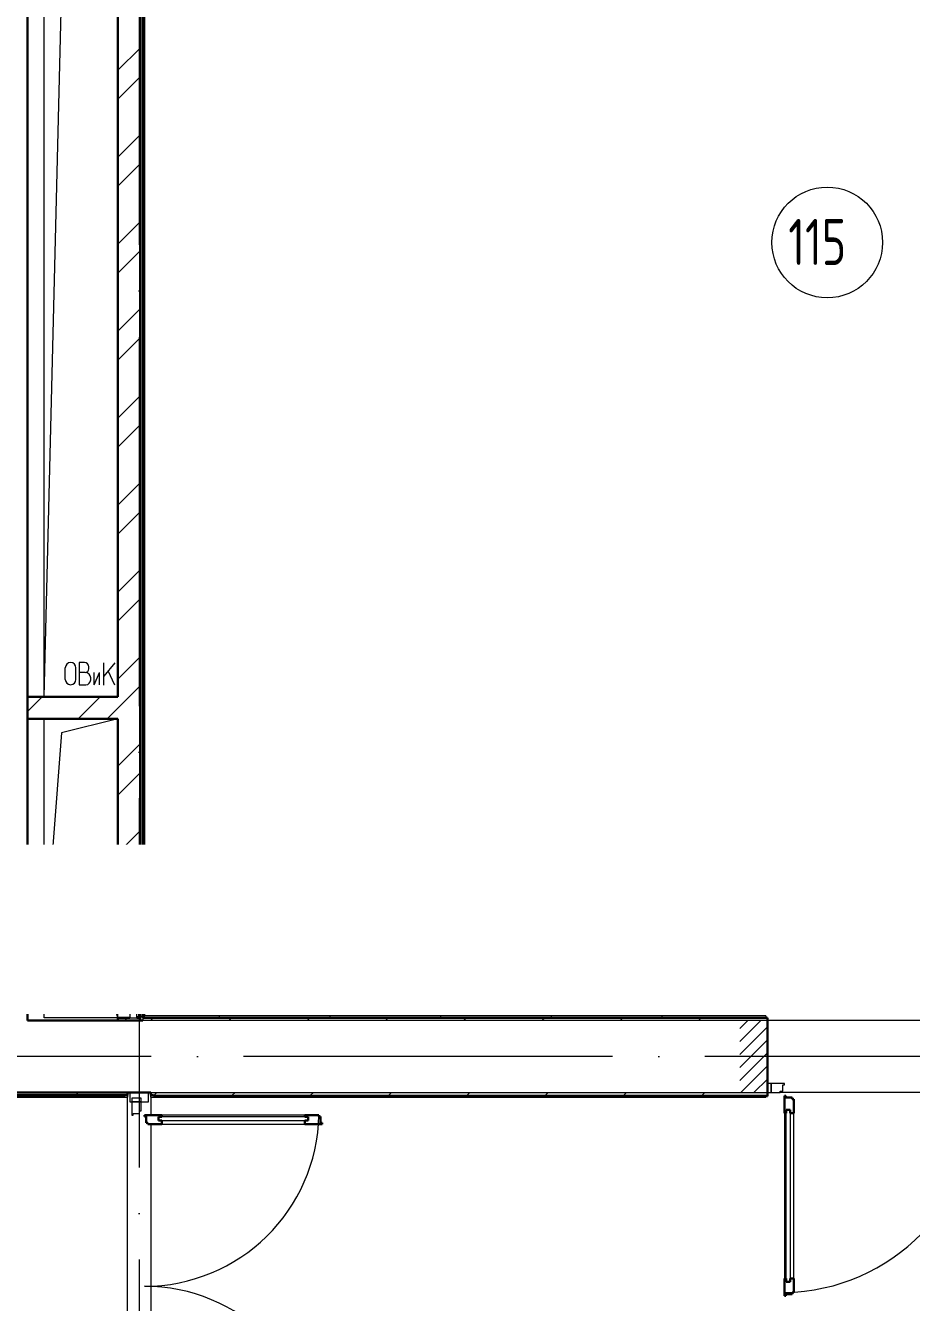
# Model space of a CAD drawing. Header units: millimetres. Extents: x -396912 to 182286, y -43638 to 41610.
# Drawn here: x -35572 to -30771, y -11960 to -5040 of the extents above; entities that cross this region are included whole.
import ezdxf
from ezdxf import colors
from ezdxf.entities.mleader import LeaderData, LeaderLine
from ezdxf.math import Vec2, Vec3

# ---------------------------------------------------------------- set-up
doc = ezdxf.new("R2010")
doc.units = ezdxf.units.MM
doc.linetypes.add('ADSK_Линия сетки', pattern=[25, 20, -2.5, 0, -2.5])
doc.linetypes.add('ADSK_Штриховая_ш2 п1_5', pattern=[4.5, 3, -1.5])
for name, color, linetype, lineweight in [('RC-Выноски', 7, 'Continuous', 0), ('Витраж', 7, 'Continuous', 9), ('Двери', 252, 'Continuous', 9), ('Марки помещений', 252, 'Continuous', 20), ('Оборудование', 8, 'Continuous', 18), ('Ограждение', 252, 'Continuous', 9), ('Оси', 252, 'Continuous', 9), ('Перекрытие', 252, 'Continuous', 18), ('Стены внутренние', 7, 'Continuous', 18), ('Стены наружные', 7, 'Continuous', 18), ('Стены штриховка', 7, 'Continuous', 9)]:
    doc.layers.add(name, color=color, linetype=linetype, lineweight=lineweight)
doc.layers.add('Двери открывание', color=7, linetype='Continuous', lineweight=9, true_color=0xc0c0c0)
doc.styles.add('GOST Common_3', font='', dxfattribs={"height": 3.5})
doc.styles.add('RubezhCAD', font='', dxfattribs={"oblique": 10})
doc.styles.get('GOST Common_3').set_extended_font_data('GOST 2.304 type A')
doc.styles.get('RubezhCAD').set_extended_font_data('GOST type A')
pattern_1 = [(0, (-32121.8, 94), (0, 600), []), (90, (-32121.8, 94), (-600, 4e-14), [])]

# ---------------------------------------------------------------- blocks, each defined once
blk = doc.blocks.new('1 этаж')
at = {"layer": 'Двери', "lineweight": 18, "true_color": 0x636466}
h = blk.add_hatch(dxfattribs=at)
h.set_pattern_fill('FP_2', color=251, angle=180, style=0, pattern_type=2)
h.set_pattern_definition([(225, (-36377.8, -11545.73), (35.3553, -35.3553), [])])
h.paths.add_polyline_path([(-35602.8, -11740.7), (-35602.8, -11350.7), (-35752.8, -11350.7), (-35752.8, -11740.7)])
h.paths.add_polyline_path([(-37402.8, -11740.7), (-37252.8, -11740.7), (-37252.8, -11350.7), (-37402.8, -11350.7)])
at = {"layer": 'Ограждение', "true_color": 0x636466}
h = blk.add_hatch(dxfattribs=at)
h.set_pattern_fill('FP_25', color=251, style=0, pattern_type=2)
h.set_pattern_definition(pattern_1)
h.paths.add_polyline_path([(-40637.8, -11335.7), (-40627.8, -11325.7), (-40627.8, -5510.7), (-40637.8, -5520.7), (-40637.8, -11119)])
h = blk.add_hatch(dxfattribs=at)
h.set_pattern_fill('FP_25', color=251, style=0, pattern_type=2)
h.set_pattern_definition(pattern_1)
h.paths.add_polyline_path([(-37262.8, -11335.7), (-37262.8, -11325.7), (-40627.8, -11325.7), (-40637.8, -11335.7), (-39502.4, -11335.7)])
h = blk.add_hatch(dxfattribs=at)
h.set_pattern_fill('FP_26', color=251, style=0, pattern_type=2)
h.set_pattern_definition(pattern_1)
h.paths.add_polyline_path([(-40735.3, -11765.7), (-40720.3, -11765.7), (-40720.3, -11755.7), (-40735.3, -11755.7), (-40735.3, -11760.7), (-42692.8, -11760.7), (-42697.8, -11765.7), (-40937.5, -11765.7)])
h = blk.add_hatch(dxfattribs=at)
h.set_pattern_fill('FP_25', color=251, style=0, pattern_type=2)
h.set_pattern_definition(pattern_1)
h.paths.add_polyline_path([(-37262.8, -11765.7), (-37262.8, -11760.7), (-40580.3, -11760.7), (-40580.3, -11755.7), (-40595.3, -11755.7), (-40595.3, -11765.7), (-39502.4, -11765.7)])
at = {"color": 251, "lineweight": 18, "true_color": 0x636466}
for p, q in [((-41172.8, -9595.7), (-41172.8, -5655.7)), ((-41172.8, -9595.7), (-41077.8, -5738.9)), ((-40953.9, -9410.4), (-40983.9, -9410.4)), ((-40983.9, -9410.4), (-40983.9, -9530.4)), ((-41058.1, -9501.7), (-41058.1, -9439.1)), ((-41000.8, -9501.7), (-41000.8, -9439.1)), ((-40950.6, -9463.8), (-40983.9, -9463.8)), ((-40930.6, -9443.8), (-40930.6, -9433.8)), ((-40901.5, -9530.4), (-40872.8, -9463.8)), ((-40901.5, -9530.4), (-40901.5, -9463.8)), ((-40872.8, -9530.4), (-40872.8, -9463.8)), ((-40789.8, -9412.5), (-40849.8, -9484)), ((-40849.8, -9532.5), (-40849.8, -9412.5)), ((-40789.8, -9532.5), (-40825.7, -9455.3)), ((-40983.9, -9530.4), (-40947.3, -9530.4)), ((-40920.6, -9503.8), (-40920.6, -9493.8)), ((-41172.8, -11015.7), (-41172.8, -9715.7)), ((-40772.8, -9715.7), (-41078.2, -9791.9)), ((-41078.2, -9791.9), (-41172.8, -11015.7)), ((-40942.1, -10813.2), (-40986, -10933.1)), ((-40922.5, -10813.2), (-40942.1, -10813.2)), ((-40922.6, -10933.2), (-40922.5, -10813.2)), ((-40888.4, -10846.6), (-40888.3, -10813.3)), ((-40831.1, -10913.4), (-40831, -10813.4)), ((-40996, -10933.1), (-40996, -10948.1)), ((-40986, -10933.1), (-40996, -10933.1)), ((-40986, -10933.1), (-40922.6, -10933.2)), ((-40922.6, -10933.2), (-40912.6, -10933.2)), ((-40912.6, -10933.2), (-40912.7, -10948.2)), ((-40888.5, -10933.3), (-40851.1, -10933.3)), ((-40831, -10866.7), (-40868.4, -10866.6)), ((-40818, -11170.5), (-41172.8, -11135.7)), ((-41172.8, -11335.7), (-41172.8, -11135.7)), ((-41096.7, -11182), (-41126.7, -11182)), ((-41126.7, -11182), (-41126.7, -11302)), ((-41073.3, -11215.3), (-41073.3, -11205.3)), ((-40966.7, -11182), (-41026.7, -11253.5)), ((-41026.7, -11302), (-41026.7, -11182)), ((-40772.8, -11335.7), (-40818, -11170.5)), ((-41093.3, -11235.3), (-41126.7, -11235.3)), ((-41063.3, -11275.3), (-41063.3, -11265.3)), ((-40966.7, -11302), (-41002.6, -11224.9)), ((-40772.8, -11335.7), (-41172.8, -11335.7)), ((-41126.7, -11302), (-41090, -11302))]:
    blk.add_line(p, q, dxfattribs=at)
for centre, radius, start, end in [((-41029.4, -9439.1), 28.7, 0, 180), ((-40953.9, -9433.8), 23.3, 0, 90), ((-40950.6, -9443.8), 20, 270, 0), ((-40950.6, -9493.8), 30, 0, 90), ((-41029.4, -9501.7), 28.7, 180, 0), ((-40947.3, -9503.8), 26.7, 270, 0), ((-40868.4, -10846.6), 20, 179.91297, 269.91297), ((-40851.1, -10913.3), 20, 269.91297, 359.91297), ((-41096.7, -11205.3), 23.3, 0, 90), ((-41093.3, -11215.3), 20, 270, 0), ((-41093.3, -11265.3), 30, 0, 90), ((-41090, -11275.3), 26.7, 270, 0)]:
    blk.add_arc(centre, radius, start, end, dxfattribs=at)
at = {"layer": 'Витраж', "color": 251, "lineweight": 18, "true_color": 0x636466}
for p, q in [((-40707.8, -11740.7), (-40707.8, -11790.7)), ((-40607.8, -11740.7), (-40707.8, -11740.7)), ((-40607.8, -11790.7), (-40607.8, -11740.7)), ((-40707.8, -11790.7), (-40697.8, -11790.7)), ((-40647.8, -11790.7), (-40607.8, -11790.7))]:
    blk.add_line(p, q, dxfattribs=at)
at = {"layer": 'Двери', "color": 251, "linetype": 'ADSK_Штриховая_ш2 п1_5', "true_color": 0x636466}
for p, q in [((-37252.8, -11350.7), (-37402.8, -11350.7)), ((-37252.8, -11740.7), (-37252.8, -11350.7)), ((-37402.8, -11740.7), (-37252.8, -11740.7))]:
    blk.add_line(p, q, dxfattribs=at)
at = {"layer": 'Двери', "color": 251, "true_color": 0x636466}
for p, q in [((-37252.8, -11690.7), (-37252.8, -11740.7)), ((-37232.8, -11690.7), (-37252.8, -11690.7)), ((-37232.8, -11740.7), (-37232.8, -11690.7)), ((-37160.8, -11690.7), (-37232.8, -11690.7)), ((-37232.8, -11690.7), (-37232.8, -11740.7)), ((-37160.8, -11698.7), (-37160.8, -11690.7)), ((-37252.8, -11740.7), (-37232.8, -11740.7)), ((-37232.8, -11740.7), (-37183.8, -11740.7)), ((-37183.8, -11740.7), (-37183.8, -11732.7)), ((-37183.8, -11732.7), (-37169.8, -11732.7)), ((-37169.8, -11732.7), (-37169.8, -11698.7)), ((-37169.8, -11698.7), (-37160.8, -11698.7)), ((-40647.8, -11770.7), (-40697.8, -11770.7)), ((-40697.8, -11770.7), (-40697.8, -11790.7)), ((-40697.8, -11790.7), (-40647.8, -11790.7)), ((-40647.8, -11790.7), (-40697.8, -11790.7)), ((-40697.8, -11790.7), (-40697.8, -11862.7)), ((-40647.8, -11790.7), (-40647.8, -11770.7)), ((-40647.8, -11839.7), (-40647.8, -11790.7)), ((-40697.8, -11862.7), (-40689.8, -11862.7)), ((-40689.8, -11862.7), (-40689.8, -11853.7)), ((-40689.8, -11853.7), (-40655.8, -11853.7)), ((-40655.8, -11853.7), (-40655.8, -11839.7)), ((-40655.8, -11839.7), (-40647.8, -11839.7)), ((-40553.8, -11871.7), (-40553.8, -11892.7)), ((-39741.8, -11871.7), (-40553.8, -11871.7)), ((-40553.8, -11892.7), (-39741.8, -11892.7)), ((-39759.8, -11862.7), (-40535.8, -11862.7)), ((-39741.8, -11892.7), (-39741.8, -11871.7)), ((-37160.8, -11852.7), (-37160.8, -12748.7)), ((-37151.8, -11834.7), (-37130.8, -11834.7)), ((-37151.8, -12766.7), (-37151.8, -11834.7)), ((-37130.8, -11834.7), (-37130.8, -12766.7)), ((-37110.8, -12748.7), (-37110.8, -11852.7)), ((-40535.8, -11912.7), (-39759.8, -11912.7)), ((-37130.8, -12766.7), (-37151.8, -12766.7))]:
    blk.add_line(p, q, dxfattribs=at)
at = {"layer": 'Двери', "color": 251, "lineweight": 30, "true_color": 0x636466}
for p, q in [((-37152.8, -11758.7), (-37160.8, -11758.7)), ((-37160.8, -11758.7), (-37160.8, -11852.7)), ((-37152.8, -11767.7), (-37152.8, -11758.7)), ((-37118.8, -11767.7), (-37152.8, -11767.7)), ((-37118.8, -11776.7), (-37118.8, -11767.7)), ((-37110.8, -11776.7), (-37118.8, -11776.7)), ((-37110.8, -11852.7), (-37110.8, -11776.7)), ((-40535.8, -11862.7), (-40629.8, -11862.7)), ((-40629.8, -11862.7), (-40629.8, -11870.7)), ((-40629.8, -11870.7), (-40620.8, -11870.7)), ((-40620.8, -11870.7), (-40620.8, -11904.7)), ((-40553.8, -11871.7), (-40535.8, -11871.7)), ((-40553.8, -11892.7), (-40553.8, -11871.7)), ((-40535.8, -11892.7), (-40553.8, -11892.7)), ((-40535.8, -11871.7), (-40535.8, -11862.7)), ((-40535.8, -11912.7), (-40535.8, -11892.7)), ((-39683.8, -11862.7), (-39759.8, -11862.7)), ((-39759.8, -11871.7), (-39759.8, -11862.7)), ((-39741.8, -11871.7), (-39759.8, -11871.7)), ((-39759.8, -11892.7), (-39741.8, -11892.7)), ((-39759.8, -11912.7), (-39759.8, -11892.7)), ((-39741.8, -11892.7), (-39741.8, -11871.7)), ((-39683.8, -11870.7), (-39683.8, -11862.7)), ((-39674.8, -11870.7), (-39683.8, -11870.7)), ((-39674.8, -11904.7), (-39674.8, -11870.7)), ((-37151.8, -11852.7), (-37160.8, -11852.7)), ((-37151.8, -11834.7), (-37151.8, -11852.7)), ((-37130.8, -11834.7), (-37151.8, -11834.7)), ((-37130.8, -11852.7), (-37130.8, -11834.7)), ((-37110.8, -11852.7), (-37130.8, -11852.7)), ((-40620.8, -11904.7), (-40611.8, -11904.7)), ((-40611.8, -11904.7), (-40611.8, -11912.7)), ((-40611.8, -11912.7), (-40535.8, -11912.7)), ((-39759.8, -11912.7), (-39665.8, -11912.7)), ((-39665.8, -11904.7), (-39674.8, -11904.7)), ((-39665.8, -11912.7), (-39665.8, -11904.7)), ((-37160.8, -12748.7), (-37160.8, -12842.7)), ((-37151.8, -12748.7), (-37160.8, -12748.7)), ((-37151.8, -12766.7), (-37151.8, -12748.7)), ((-37130.8, -12766.7), (-37151.8, -12766.7)), ((-37130.8, -12748.7), (-37130.8, -12766.7)), ((-37110.8, -12748.7), (-37130.8, -12748.7)), ((-37110.8, -12824.7), (-37110.8, -12748.7)), ((-37160.8, -12842.7), (-37152.8, -12842.7)), ((-37152.8, -12842.7), (-37152.8, -12833.7)), ((-37152.8, -12833.7), (-37118.8, -12833.7)), ((-37118.8, -12833.7), (-37118.8, -12824.7)), ((-37118.8, -12824.7), (-37110.8, -12824.7))]:
    blk.add_line(p, q, dxfattribs=at)
at = {"layer": 'Двери открывание', "color": 251, "true_color": 0x636466}
for centre, radius, start, end in [((-37178.8, -11758.7), 1066, 270.96752, 0), ((-40629.8, -11844.7), 946, 270, 358.90974), ((-40629.8, -13736.7), 946, 1.09026, 90)]:
    blk.add_arc(centre, radius, start, end, dxfattribs=at)
at = {"layer": 'Марки помещений', "color": 251, "true_color": 0x636466}
blk.add_circle((-36929.2, -7133.5), 300, dxfattribs=at)
at = {"layer": 'Оборудование', "color": 251, "true_color": 0x636466}
for p, q in [((-40671.4, -11135.7), (-40707.8, -11135.7)), ((-40707.8, -11135.7), (-40707.8, -11335.7)), ((-40670.5, -11334.8), (-40670.5, -11136.6)), ((-40725.7, -11196.1), (-40743.1, -11196.1)), ((-40743.1, -11196.1), (-40743.1, -11208.4)), ((-40743.1, -11208.4), (-40725.7, -11208.4)), ((-40723.7, -11194.2), (-40725.7, -11196.1)), ((-40725.7, -11196.1), (-40725.7, -11208.4)), ((-40725.7, -11208.4), (-40723.7, -11210.3)), ((-40707.8, -11192.6), (-40723.7, -11192.6)), ((-40723.7, -11192.6), (-40723.7, -11211.9)), ((-40723.2, -11151.6), (-40723.2, -11197.4)), ((-40718.2, -11151.6), (-40723.2, -11151.6)), ((-40723.2, -11207.1), (-40723.2, -11215.3)), ((-40718.2, -11197.4), (-40718.2, -11151.6)), ((-40718.2, -11215.3), (-40718.2, -11207.1)), ((-40660.8, -11142.7), (-40670.5, -11142.7)), ((-40660.8, -11163.7), (-40659.4, -11163.7)), ((-40660.8, -11163.7), (-40659.4, -11163.7)), ((-40659.8, -11327.8), (-40659.8, -11143.7)), ((-40652.8, -11154.7), (-40658.3, -11154.7)), ((-40652.8, -11316.7), (-40652.8, -11154.7)), ((-40650.8, -11163.7), (-40652.8, -11163.7)), ((-40652.8, -11335.7), (-40511.4, -11194.3)), ((-40650.8, -11167.7), (-40650.8, -11163.7)), ((-40650.8, -11167.7), (-40650.8, -11228.2)), ((-40723.7, -11211.9), (-40707.8, -11211.9)), ((-40723.2, -11215.3), (-40718.2, -11215.3)), ((-40652.8, -11232.2), (-40650.8, -11232.2)), ((-40650.8, -11232.2), (-40650.8, -11228.2)), ((-40707.8, -11335.7), (-40671.4, -11335.7)), ((-40670.5, -11328.7), (-40660.8, -11328.7)), ((-40659.4, -11307.7), (-40660.8, -11307.7)), ((-40660.8, -11307.7), (-40659.3, -11307.7)), ((-40658.3, -11316.7), (-40652.8, -11316.7))]:
    blk.add_line(p, q, dxfattribs=at)
for points, knots in [([(-40670.5, -11136.6), (-40670.5, -11136.6), (-40670.5, -11136.4), (-40670.6, -11136.3), (-40670.6, -11136.2), (-40670.8, -11136), (-40671, -11135.8), (-40671.2, -11135.8), (-40671.3, -11135.7), (-40671.4, -11135.7)], [0, 0, 0, 0, 0.166667, 0.25, 0.333333, 0.5, 0.666667, 0.833333, 1, 1, 1, 1]), ([(-40659.8, -11143.7), (-40659.8, -11143.6), (-40659.8, -11143.5), (-40659.9, -11143.3), (-40659.9, -11143.2), (-40660, -11143.1), (-40660.1, -11143), (-40660.3, -11142.8), (-40660.5, -11142.8), (-40660.7, -11142.7), (-40660.8, -11142.7)], [0, 0, 0, 0, 0.166667, 0.25, 0.333333, 0.416667, 0.541667, 0.666667, 0.833333, 1, 1, 1, 1]), ([(-40658.3, -11154.7), (-40658.4, -11154.7), (-40658.6, -11154.7), (-40658.9, -11154.6), (-40659, -11154.5), (-40659.2, -11154.4), (-40659.4, -11154.3), (-40659.5, -11154.1), (-40659.6, -11154), (-40659.7, -11153.8), (-40659.8, -11153.5), (-40659.8, -11153.3), (-40659.8, -11153.2)], [0, 0, 0, 0, 0.166667, 0.25, 0.333333, 0.416667, 0.5, 0.583333, 0.666667, 0.75, 0.833333, 1, 1, 1, 1]), ([(-40671.4, -11335.7), (-40671.3, -11335.7), (-40671.2, -11335.7), (-40671, -11335.6), (-40670.8, -11335.5), (-40670.6, -11335.3), (-40670.6, -11335.2), (-40670.5, -11335), (-40670.5, -11334.9), (-40670.5, -11334.8)], [-1, -1, -1, -1, -0.833333, -0.666667, -0.5, -0.333333, -0.25, -0.166667, 0, 0, 0, 0]), ([(-40660.8, -11328.7), (-40660.7, -11328.7), (-40660.5, -11328.7), (-40660.3, -11328.6), (-40660.1, -11328.5), (-40660, -11328.4), (-40659.9, -11328.3), (-40659.9, -11328.1), (-40659.8, -11328), (-40659.8, -11327.9), (-40659.8, -11327.8)], [-1, -1, -1, -1, -0.833333, -0.666667, -0.541667, -0.416667, -0.333333, -0.25, -0.166667, 0, 0, 0, 0]), ([(-40659.8, -11318.3), (-40659.8, -11318.1), (-40659.8, -11317.9), (-40659.7, -11317.7), (-40659.6, -11317.5), (-40659.5, -11317.3), (-40659.4, -11317.2), (-40659.2, -11317), (-40659, -11316.9), (-40658.9, -11316.8), (-40658.6, -11316.8), (-40658.4, -11316.7), (-40658.3, -11316.7)], [-1, -1, -1, -1, -0.833333, -0.75, -0.666667, -0.583333, -0.5, -0.416667, -0.333333, -0.25, -0.166667, 0, 0, 0, 0])]:
    blk.add_open_spline(points, degree=3, knots=knots, dxfattribs=at)
at = {"layer": 'Ограждение', "color": 251, "true_color": 0x636466}
for p, q in [((-40627.8, -11325.7), (-40627.8, -5510.7)), ((-40627.8, -11325.7), (-40637.8, -11335.7)), ((-37262.8, -11325.7), (-40627.8, -11325.7)), ((-37262.8, -11325.7), (-37262.8, -11335.7)), ((-40720.3, -11755.7), (-40720.3, -11765.7)), ((-40595.3, -11765.7), (-40595.3, -11755.7)), ((-37262.8, -11760.7), (-37262.8, -11765.7)), ((-42697.8, -11765.7), (-40720.3, -11765.7)), ((-40595.3, -11765.7), (-37262.8, -11765.7))]:
    blk.add_line(p, q, dxfattribs=at)
at = {"layer": 'Оси', "color": 251, "linetype": 'ADSK_Линия сетки', "ltscale": 100, "true_color": 0x636466}
for p, q in [((-40657.8, -2645.7), (-40657.8, -33771.9)), ((4409.5, -11545.7), (-72530.1, -11545.7))]:
    blk.add_line(p, q, dxfattribs=at)
at = {"layer": 'Перекрытие', "color": 251, "ltscale": 100, "true_color": 0x636466}
for p, q in [((-41172.8, -11335.7), (-41172.8, -11135.7)), ((-40772.8, -11335.7), (-41172.8, -11335.7)), ((-40720.3, -13845.7), (-40720.3, -11765.7))]:
    blk.add_line(p, q, dxfattribs=at)
at = {"layer": 'Стены внутренние', "color": 251, "lineweight": 30, "true_color": 0x636466}
for p, q in [((-41262.8, -9595.7), (-41262.8, -5655.7)), ((-41262.8, -11015.7), (-41262.8, -9715.7)), ((-41262.8, -11350.7), (-41262.8, -11135.7)), ((-40772.8, -11350.7), (-41262.8, -11350.7)), ((-37252.8, -11740.7), (-37252.8, -11350.7)), ((-40720.3, -11740.7), (-40595.3, -11740.7))]:
    blk.add_line(p, q, dxfattribs=at)
at = {"layer": 'Стены внутренние', "color": 251, "true_color": 0x636466}
for p, q in [((-33002.8, -11350.7), (-40637.8, -11350.7)), ((-40595.3, -11740.7), (-37252.8, -11740.7)), ((-35821.8, -11740.7), (-37183.8, -11740.7))]:
    blk.add_line(p, q, dxfattribs=at)
at = {"layer": 'Стены наружные', "color": 251, "lineweight": 30, "true_color": 0x636466}
for p, q in [((-40652.8, -5535.7), (-40652.8, -11154.7)), ((-40637.8, -11335.7), (-40637.8, -5520.7)), ((-40772.8, -5655.7), (-40772.8, -9595.7)), ((-40772.8, -9595.7), (-41262.8, -9595.7)), ((-41262.8, -9595.7), (-41262.8, -9715.7)), ((-41262.8, -9715.7), (-40772.8, -9715.7)), ((-40772.8, -9715.7), (-40772.8, -11015.7)), ((-40772.8, -11015.7), (-41262.8, -11015.7)), ((-41262.8, -11015.7), (-41262.8, -11135.7)), ((-41262.8, -11135.7), (-40707.8, -11135.7)), ((-40671.2, -11135.7), (-40652.8, -11135.7)), ((-40772.8, -11335.7), (-40772.8, -11350.7)), ((-40707.8, -11335.7), (-40772.8, -11335.7)), ((-40652.8, -11335.7), (-40671.2, -11335.7)), ((-40652.8, -11316.7), (-40652.8, -11350.7)), ((-37252.8, -11335.7), (-40637.8, -11335.7)), ((-37252.8, -11350.7), (-37252.8, -11335.7)), ((-40772.8, -11350.7), (-40637.8, -11350.7)), ((-42692.8, -11760.7), (-40735.3, -11760.7)), ((-40720.3, -11755.7), (-42687.8, -11755.7)), ((-40720.3, -11740.7), (-41681.8, -11740.7)), ((-40735.3, -11760.7), (-40735.3, -11755.7)), ((-40720.3, -11755.7), (-40720.3, -11740.7)), ((-40595.3, -11740.7), (-40595.3, -11755.7)), ((-40595.3, -11755.7), (-40580.3, -11755.7)), ((-40580.3, -11755.7), (-40580.3, -11760.7)), ((-40580.3, -11760.7), (-37252.8, -11760.7)), ((-37252.8, -11760.7), (-37252.8, -11740.7))]:
    blk.add_line(p, q, dxfattribs=at)
at = {"layer": 'Стены наружные', "color": 251, "linetype": 'Continuous', "lineweight": 9, "true_color": 0x636466}
for p, q in [((-40772.8, -6199.7), (-40652.8, -6079.7)), ((-40772.8, -6356.8), (-40652.8, -6236.8)), ((-40772.8, -6671.1), (-40652.8, -6551.1)), ((-40772.8, -6828.3), (-40652.8, -6708.3)), ((-40772.8, -7142.6), (-40652.8, -7022.6)), ((-40772.8, -7299.7), (-40652.8, -7179.7)), ((-40772.8, -7614.1), (-40652.8, -7494.1)), ((-40772.8, -7771.2), (-40652.8, -7651.2)), ((-40772.8, -8085.5), (-40652.8, -7965.5)), ((-40772.8, -8242.7), (-40652.8, -8122.7)), ((-40772.8, -8557), (-40652.8, -8437)), ((-40772.8, -8714.1), (-40652.8, -8594.1)), ((-40772.8, -9028.4), (-40652.8, -8908.4)), ((-40772.8, -9185.6), (-40652.8, -9065.6)), ((-40772.8, -9499.9), (-40652.8, -9379.9)), ((-40772.8, -9657.1), (-40652.8, -9537.1)), ((-41262.8, -9675.6), (-41182.9, -9595.7)), ((-40988.6, -9715.7), (-40868.6, -9595.7)), ((-40831.5, -9715.7), (-40772.8, -9657.1)), ((-40772.8, -9971.4), (-40652.8, -9851.4)), ((-40772.8, -10128.5), (-40652.8, -10008.5)), ((-40772.8, -10442.8), (-40652.8, -10322.8)), ((-40772.8, -10600), (-40652.8, -10480)), ((-40772.8, -10914.3), (-40652.8, -10794.3)), ((-40772.8, -11071.4), (-40652.8, -10951.4)), ((-41262.8, -11090), (-41188.5, -11015.7)), ((-40994.2, -11135.7), (-40874.2, -11015.7)), ((-40837.1, -11135.7), (-40772.8, -11071.4)), ((-40737.8, -11350.7), (-40722.8, -11335.7)), ((-40596.7, -11350.7), (-40581.7, -11335.7)), ((-40172.4, -11350.7), (-40157.4, -11335.7)), ((-39748.2, -11350.7), (-39733.2, -11335.7)), ((-39323.9, -11350.7), (-39308.9, -11335.7)), ((-38899.7, -11350.7), (-38884.7, -11335.7)), ((-38475.4, -11350.7), (-38460.4, -11335.7)), ((-38051.1, -11350.7), (-38036.1, -11335.7)), ((-37626.9, -11350.7), (-37611.9, -11335.7)), ((-41218.8, -11760.7), (-41213.8, -11755.7)), ((-41148.1, -11760.7), (-41143.1, -11755.7)), ((-41077.4, -11760.7), (-41072.4, -11755.7)), ((-41006.7, -11760.7), (-41001.7, -11755.7)), ((-41001.7, -11755.7), (-40986.7, -11740.7)), ((-40936, -11760.7), (-40931, -11755.7)), ((-40865.3, -11760.7), (-40860.3, -11755.7)), ((-40794.6, -11760.7), (-40789.6, -11755.7)), ((-40580.3, -11758.6), (-40577.4, -11755.7)), ((-40577.4, -11755.7), (-40562.4, -11740.7)), ((-40511.7, -11760.7), (-40506.7, -11755.7)), ((-40441, -11760.7), (-40436, -11755.7)), ((-40370.3, -11760.7), (-40365.3, -11755.7)), ((-40299.6, -11760.7), (-40294.6, -11755.7)), ((-40228.9, -11760.7), (-40223.9, -11755.7)), ((-40158.2, -11760.7), (-40153.2, -11755.7)), ((-40153.2, -11755.7), (-40138.2, -11740.7)), ((-40087.5, -11760.7), (-40082.5, -11755.7)), ((-40016.8, -11760.7), (-40011.8, -11755.7)), ((-39946, -11760.7), (-39941, -11755.7)), ((-39875.3, -11760.7), (-39870.3, -11755.7)), ((-39804.6, -11760.7), (-39799.6, -11755.7)), ((-39733.9, -11760.7), (-39728.9, -11755.7)), ((-39728.9, -11755.7), (-39713.9, -11740.7)), ((-39663.2, -11760.7), (-39658.2, -11755.7)), ((-39592.5, -11760.7), (-39587.5, -11755.7)), ((-39521.8, -11760.7), (-39516.8, -11755.7)), ((-39451.1, -11760.7), (-39446.1, -11755.7)), ((-39380.4, -11760.7), (-39375.4, -11755.7)), ((-39309.7, -11760.7), (-39304.7, -11755.7)), ((-39304.7, -11755.7), (-39289.7, -11740.7)), ((-39238.9, -11760.7), (-39233.9, -11755.7)), ((-39168.2, -11760.7), (-39163.2, -11755.7)), ((-39097.5, -11760.7), (-39092.5, -11755.7)), ((-39026.8, -11760.7), (-39021.8, -11755.7)), ((-38956.1, -11760.7), (-38951.1, -11755.7)), ((-38885.4, -11760.7), (-38880.4, -11755.7)), ((-38880.4, -11755.7), (-38865.4, -11740.7)), ((-38814.7, -11760.7), (-38809.7, -11755.7)), ((-38744, -11760.7), (-38739, -11755.7)), ((-38673.3, -11760.7), (-38668.3, -11755.7)), ((-38602.5, -11760.7), (-38597.5, -11755.7)), ((-38531.8, -11760.7), (-38526.8, -11755.7)), ((-38461.1, -11760.7), (-38456.1, -11755.7)), ((-38456.1, -11755.7), (-38441.1, -11740.7)), ((-38390.4, -11760.7), (-38385.4, -11755.7)), ((-38319.7, -11760.7), (-38314.7, -11755.7)), ((-38249, -11760.7), (-38244, -11755.7)), ((-38178.3, -11760.7), (-38173.3, -11755.7)), ((-38107.6, -11760.7), (-38102.6, -11755.7)), ((-38036.9, -11760.7), (-38031.9, -11755.7)), ((-38031.9, -11755.7), (-38016.9, -11740.7)), ((-37966.1, -11760.7), (-37961.1, -11755.7)), ((-37895.4, -11760.7), (-37890.4, -11755.7)), ((-37824.7, -11760.7), (-37819.7, -11755.7)), ((-37754, -11760.7), (-37749, -11755.7)), ((-37683.3, -11760.7), (-37678.3, -11755.7)), ((-37612.6, -11760.7), (-37607.6, -11755.7)), ((-37607.6, -11755.7), (-37592.6, -11740.7)), ((-37541.9, -11760.7), (-37536.9, -11755.7)), ((-37471.2, -11760.7), (-37466.2, -11755.7)), ((-37400.5, -11760.7), (-37395.5, -11755.7)), ((-37329.8, -11760.7), (-37324.8, -11755.7)), ((-37259, -11760.7), (-37254, -11755.7))]:
    blk.add_line(p, q, dxfattribs=at)
at = {"layer": 'Стены наружные', "color": 251, "true_color": 0x636466}
for p, q in [((-40772.8, -11335.7), (-40772.8, -11135.7)), ((-40595.3, -11765.7), (-40595.3, -11862.7)), ((-40595.3, -11912.7), (-40595.3, -13668.7))]:
    blk.add_line(p, q, dxfattribs=at)
at = {"layer": 'Стены штриховка', "color": 251, "true_color": 0x636466}
for p, q in [((-40637.8, -11335.7), (-40637.8, -11350.7)), ((-40580.3, -11755.7), (-37252.8, -11755.7))]:
    blk.add_line(p, q, dxfattribs=at)
at = {"layer": 'Марки помещений', "color": 251, "true_color": 0x636466, "style": 'GOST Common_3', "width": 0.9}
blk.add_text('115', height=250, dxfattribs=at).set_placement((-37140.2, -7255.8))
blk = doc.blocks.new('_None')

msp = doc.modelspace()

# ---------------------------------------------------------------- block references
msp.add_blockref('1 этаж', (5702.1, 918.2))

# ---------------------------------------------------------------- next in the draw order: leaders
at = {"layer": 'RC-Выноски'}
ml = msp.add_multileader_mtext('Standard', dxfattribs=at)
ml.set_content('ВВГнг(А)-LSLTx 2х1,5\\Pс 1 этажа', color=256, style='RubezhCAD')
ml.set_leader_properties()
ml.set_arrow_properties(name='NONE')
ml.build(insert=Vec2(0, 0))
ml.multileader.update_dxf_attribs({"has_text_frame": 1, "text_left_attachment_type": 6, "text_right_attachment_type": 6, "dogleg_length": 2, "arrow_head_size": 400, "scale": 100})
ctx = ml.context
ctx.base_point, ctx.scale, ctx.char_height, ctx.arrow_head_size, ctx.landing_gap_size, ctx.plane_origin = Vec3(-183990.3, -9904.4), 100, 250, 400, 100, Vec3(-683576, -453595.9)
ctx.left_attachment, ctx.right_attachment, ctx.text_align_type = 6, 6, 1
notes = []
notes.append((ctx, [(0, (1, 1, 0), (-184190.3, -9904.4), (1, 0), 200, [(0, [(-184917.4, -10624.1)], 0, [])])]))
ctx.mtext.insert, ctx.mtext.width, ctx.mtext.defined_height, ctx.mtext.alignment, ctx.mtext.flow_direction = Vec3(-182457.6, -9604.4), 4286.589, 1161.1, 2, 5
ctx.mtext.has_bg_fill, ctx.mtext.bg_color, ctx.mtext.bg_scale_factor, ctx.mtext.bg_transparency, ctx.mtext.use_window_bg_color = 1, -1027028792, 1.5, 0, 1
for ctx, leaders in notes:
    for number, flags, end, landing, length, lines in leaders:
        leader = LeaderData()
        leader.index, (leader.has_last_leader_line, leader.has_dogleg_vector, leader.attachment_direction) = number, flags
        leader.last_leader_point, leader.dogleg_vector, leader.dogleg_length = Vec3(end), Vec3(landing), length
        for number, points, colour, breaks in lines:
            line = LeaderLine()
            line.index, line.vertices, line.color, line.breaks = number, Vec3.list(points), colors.encode_raw_color(colour), breaks
            leader.lines.append(line)
        ctx.leaders.append(leader)

doc.saveas('drawing.dxf')
